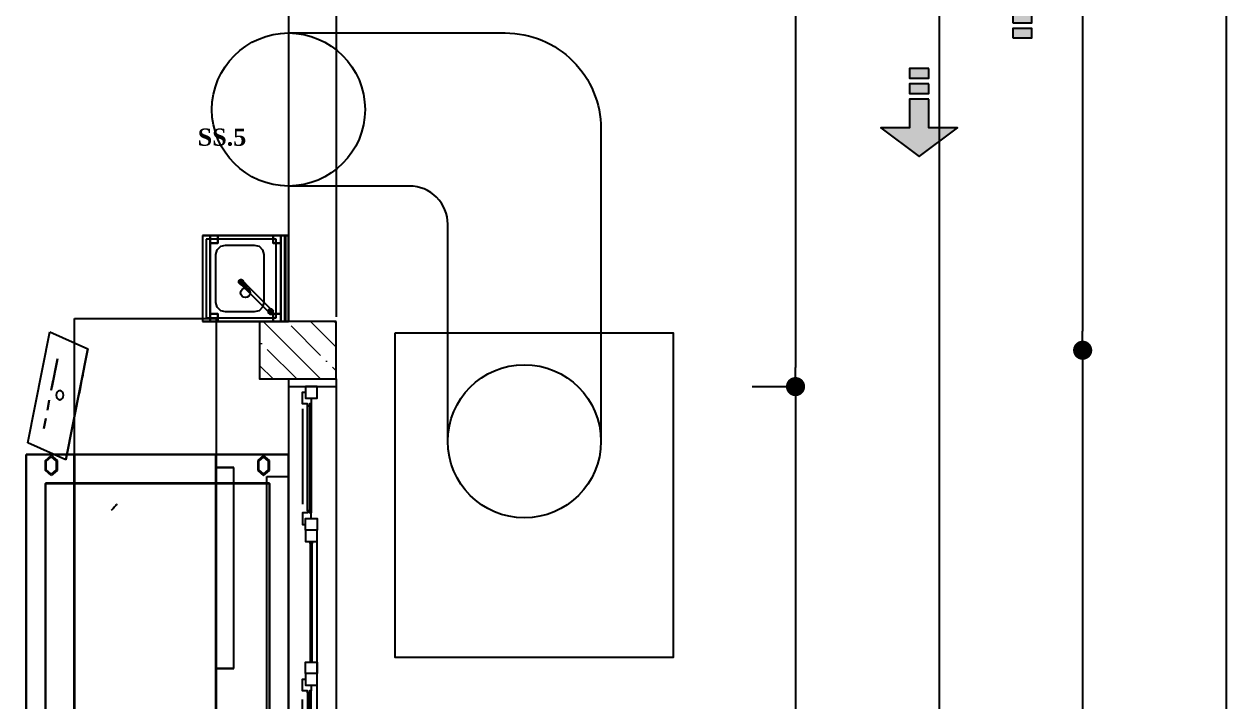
# Model space of a CAD drawing. Header units: millimetres. Extents: x 322668 to 332469, y 13187 to 20117.
# Drawn here: x 329465 to 330098, y 17099 to 17453 of the extents above; entities that cross this region are included whole.
import ezdxf

# ---------------------------------------------------------------- set-up
doc = ezdxf.new("R2010")
doc.units = ezdxf.units.MM
doc.header["$LTSCALE"] = 50
doc.header["$MEASUREMENT"] = 0
doc.header["$PDMODE"] = 3
doc.header["$PDSIZE"] = -0.5
doc.layers.get('0').update_dxf_attribs({"linetype": 'CONTINUOUS'})
doc.layers.get('DEFPOINTS').update_dxf_attribs({"linetype": 'CONTINUOUS'})
for name, color, linetype in [('200-EquipBlack-3d', 250, 'CONTINUOUS'), ('200-EquipBlu-3d', 5, 'CONTINUOUS'), ('200-EquipBorder-2d', 9, 'CONTINUOUS'), ('200-EquipRed-3d', 1, 'CONTINUOUS'), ('200-EquipSteel-3d', 9, 'CONTINUOUS'), ('alüminyum', 30, 'CONTINUOUS'), ('CAM-PL', 142, 'CONTINUOUS'), ('MIM_BA', 3, 'CONTINUOUS'), ('MIM_DOSEME', 7, 'CONTINUOUS'), ('MIM_DUVAR', 4, 'CONTINUOUS'), ('MIM_OLCU-DIS', 1, 'CONTINUOUS'), ('MIM_SERAMIK', 143, 'CONTINUOUS'), ('TEXT', 131, 'CONTINUOUS')]:
    doc.layers.add(name, color=color, linetype=linetype)
for name, color, linetype, lineweight in [('GRC-Ekipman', 4, 'CONTINUOUS', 25), ('MIM_TEFRIS', 31, 'CONTINUOUS', 5), ('Tarama', 252, 'CONTINUOUS', 20)]:
    doc.layers.add(name, color=color, linetype=linetype, lineweight=lineweight)
doc.styles.add('OLCU', font='TSIMPLEX.SHX', dxfattribs={"width": 0.7})
doc.styles.add('REF', font='calibri.ttf', dxfattribs={"height": 10})
doc.dimstyles.new('200-OLCU-DIŞ', dxfattribs={"dimtxt": 30, "dimasz": 10, "dimexe": 0, "dimexo": 0, "dimgap": 10, "dimtad": 1, "dimdec": 1, "dimdsep": 46, "dimtxsty": 'OLCU', "dimblk1": 'DOT', "dimblk2": 'DOT', "dimsah": 1, "dimcen": 0, "dimclrd": 7, "dimclre": 7, "dimclrt": 4, "dimadec": 0, "dimazin": 0, "dimtfac": 1, "dimtdec": 1, "dimtix": 1, "dimtmove": 2, "dimatfit": 3, "dimldrblk": 'DOT', "dimfxl": 0, "dimtolj": 1, "dimarcsym": 0})

# ---------------------------------------------------------------- blocks, each defined once
blk = doc.blocks.new('_DOT')
at = {"color": 0, "linetype": 'ByBlock'}
blk.add_line((-0.5, 0), (-1, 0), dxfattribs=at)
at = {"color": 0, "linetype": 'ByBlock', "const_width": 0.5}
blk.add_lwpolyline([(-0.25, 0, 1), (0.25, 0, 1)], format="xyb", close=True, dxfattribs=at)
blk = doc.blocks.new('*D150')
at = {"layer": 'DEFPOINTS', "color": 0}
for p in [(329627.59, 18407.96), (329627.59, 15077.96, -67.5), (329942.59, 15077.96)]:
    blk.add_point(p, dxfattribs=at)
at = {"layer": 'MIM_OLCU-DIS', "color": 7, "lineweight": -2}
for p, q in [((329902.59, 18407.96), (329942.59, 18407.96)), ((329942.59, 18397.96), (329942.59, 15087.96)), ((329903.48, 15077.96), (329942.59, 15077.96))]:
    blk.add_line(p, q, dxfattribs=at)
at = {"layer": 'MIM_OLCU-DIS', "color": 7, "lineweight": -2, "xscale": 10, "yscale": 10, "zscale": 10}
for p, rotation in [((329942.59, 18407.96), 90), ((329942.59, 15077.96), 270)]:
    blk.add_blockref('_DOT', p, dxfattribs=dict(at, rotation=rotation))
at = {"layer": 'MIM_OLCU-DIS', "color": 4, "insert": (329917.59, 16742.96), "char_height": 30, "attachment_point": 5, "rotation": 90, "style": 'OLCU'}
blk.add_mtext('\\A1;3330', dxfattribs=at)
blk = doc.blocks.new('*D153')
at = {"layer": 'DEFPOINTS', "color": 0}
for p in [(329627.59, 17841.46, -545), (330017.59, 17282.46, -380), (330017.59, 17282.46)]:
    blk.add_point(p, dxfattribs=at)
at = {"layer": 'MIM_OLCU-DIS', "color": 7, "lineweight": -2}
for p, q in [((329994.31, 17841.46), (330017.59, 17841.46)), ((330017.59, 17831.46), (330017.59, 17292.46)), ((330017.59, 17282.46), (330017.59, 17282.46))]:
    blk.add_line(p, q, dxfattribs=at)
at = {"layer": 'MIM_OLCU-DIS', "color": 7, "lineweight": -2, "xscale": 10, "yscale": 10, "zscale": 10}
for p, rotation in [((330017.59, 17841.46), 90), ((330017.59, 17282.46), 270)]:
    blk.add_blockref('_DOT', p, dxfattribs=dict(at, rotation=rotation))
at = {"layer": 'MIM_OLCU-DIS', "color": 4, "insert": (329992.59, 17561.96), "char_height": 30, "attachment_point": 5, "rotation": 90, "style": 'OLCU'}
blk.add_mtext('\\A1;559', dxfattribs=at)
blk = doc.blocks.new('*D154')
at = {"layer": 'DEFPOINTS', "color": 0}
for p in [(330017.59, 17282.46, -380), (330017.59, 16719.46, -380), (330017.59, 16719.46)]:
    blk.add_point(p, dxfattribs=at)
at = {"layer": 'MIM_OLCU-DIS', "color": 7, "lineweight": -2}
for p, q in [((330017.59, 17282.46), (330017.59, 17282.46)), ((330017.59, 17272.46), (330017.59, 16729.46)), ((330017.59, 16719.46), (330017.59, 16719.46))]:
    blk.add_line(p, q, dxfattribs=at)
at = {"layer": 'MIM_OLCU-DIS', "color": 7, "lineweight": -2, "xscale": 10, "yscale": 10, "zscale": 10}
for p, rotation in [((330017.59, 17282.46), 90), ((330017.59, 16719.46), 270)]:
    blk.add_blockref('_DOT', p, dxfattribs=dict(at, rotation=rotation))
at = {"layer": 'MIM_OLCU-DIS', "color": 4, "insert": (329992.59, 17000.96), "char_height": 30, "attachment_point": 5, "rotation": 90, "style": 'OLCU'}
blk.add_mtext('\\A1;563', dxfattribs=at)
blk = doc.blocks.new('*D159')
at = {"layer": 'DEFPOINTS', "color": 0}
for p in [(329577.75, 18407.96, -57.5), (327588.54, 14893), (330092.59, 14893)]:
    blk.add_point(p, dxfattribs=at)
at = {"layer": 'MIM_OLCU-DIS', "color": 7, "lineweight": -2}
for p, q in [((330052.83, 18407.96), (330092.59, 18407.96)), ((330092.59, 18397.96), (330092.59, 14903)), ((330052.59, 14893), (330092.59, 14893))]:
    blk.add_line(p, q, dxfattribs=at)
at = {"layer": 'MIM_OLCU-DIS', "color": 7, "lineweight": -2, "xscale": 10, "yscale": 10, "zscale": 10}
for p, rotation in [((330092.59, 18407.96), 90), ((330092.59, 14893), 270)]:
    blk.add_blockref('_DOT', p, dxfattribs=dict(at, rotation=rotation))
at = {"layer": 'MIM_OLCU-DIS', "color": 4, "insert": (330067.59, 16650.48), "char_height": 30, "attachment_point": 5, "rotation": 90, "style": 'OLCU'}
blk.add_mtext('\\A1;3515', dxfattribs=at)
blk = doc.blocks.new('525-130 CM YEMEKHANE PEN')
at = {"layer": 'alüminyum'}
for p, q in [((396332.44, 10393.79, -432.5), (396389.44, 10393.79, -432.5)), ((396542.44, 10396.79, -432.5), (396404.44, 10396.79, -432.5)), ((396539.44, 10393.79, -432.5), (396482.44, 10393.79, -432.5)), ((396335.16, 10389.29, -432.5), (396384.86, 10389.29, -432.5)), ((396536.73, 10389.29, -432.5), (396487.03, 10389.29, -432.5))]:
    blk.add_line(p, q, dxfattribs=at)
at = {"layer": 'alüminyum', "elevation": -432.5}
for points in [[(396323.44, 10390.79), (396329.44, 10390.79), (396329.44, 10396.79), (396323.44, 10396.79)], [(396323.44, 10390.79), (396329.44, 10390.79), (396329.44, 10396.79), (396323.44, 10396.79)], [(396398.44, 10390.79), (396392.44, 10390.79), (396392.44, 10396.79), (396398.44, 10396.79)], [(396398.44, 10390.79), (396392.44, 10390.79), (396392.44, 10396.79), (396398.44, 10396.79)], [(396398.44, 10390.79), (396404.44, 10390.79), (396404.44, 10396.79), (396398.44, 10396.79)], [(396398.44, 10390.79), (396404.44, 10390.79), (396404.44, 10396.79), (396398.44, 10396.79)], [(396404.44, 10393.29), (396404.44, 10394.29), (396405.44, 10394.29), (396405.44, 10393.29)], [(396404.44, 10393.29), (396404.44, 10394.29), (396405.44, 10394.29), (396405.44, 10393.29)], [(396467.44, 10393.29), (396467.44, 10394.29), (396466.44, 10394.29), (396466.44, 10393.29)], [(396473.44, 10390.79), (396467.44, 10390.79), (396467.44, 10396.79), (396473.44, 10396.79)], [(396473.44, 10390.79), (396467.44, 10390.79), (396467.44, 10396.79), (396473.44, 10396.79)], [(396473.44, 10390.79), (396479.44, 10390.79), (396479.44, 10396.79), (396473.44, 10396.79)], [(396473.44, 10390.79), (396479.44, 10390.79), (396479.44, 10396.79), (396473.44, 10396.79)]]:
    blk.add_lwpolyline(points, close=True, dxfattribs=at)
for points in [[(396329.44, 10390.79), (396329.44, 10393.79), (396332.44, 10393.79), (396332.44, 10392.79), (396333.44, 10392.79), (396333.44, 10391.79), (396332.44, 10391.79), (396332.44, 10389.29), (396326.44, 10389.29), (396326.44, 10390.79), (396329.44, 10390.79)], [(396392.44, 10390.79), (396392.44, 10393.79), (396389.44, 10393.79), (396389.44, 10392.79), (396388.44, 10392.79), (396388.44, 10391.79), (396389.44, 10391.79), (396389.44, 10389.29), (396395.44, 10389.29), (396395.44, 10390.79), (396392.44, 10390.79)], [(396479.44, 10390.79), (396479.44, 10393.79), (396482.44, 10393.79), (396482.44, 10392.79), (396483.44, 10392.79), (396483.44, 10391.79), (396482.44, 10391.79), (396482.44, 10389.29), (396476.44, 10389.29), (396476.44, 10390.79), (396479.44, 10390.79)]]:
    blk.add_lwpolyline(points, dxfattribs=at)
at = {"layer": 'CAM-PL', "elevation": -432.5}
for points in [[(396405.44, 10394.29), (396405.44, 10393.29), (396466.44, 10393.29), (396466.44, 10394.29)], [(396388.44, 10392.79), (396388.44, 10391.79), (396333.44, 10391.79), (396333.44, 10392.79)], [(396483.44, 10392.79), (396483.44, 10391.79), (396538.44, 10391.79), (396538.44, 10392.79)]]:
    blk.add_lwpolyline(points, close=True, dxfattribs=at)
at = {"layer": 'MIM_DUVAR'}
blk.add_line((396323.44, 10381.79, -432.5), (396323.44, 10406.79, -432.5), dxfattribs=at)
blk = doc.blocks.new('*D162')
at = {"layer": 'DEFPOINTS', "color": 0}
for p in [(329627.59, 17872.43, -350), (329627.59, 17263.46, -350), (329867.59, 17263.46)]:
    blk.add_point(p, dxfattribs=at)
at = {"layer": 'MIM_OLCU-DIS', "color": 7, "lineweight": -2}
for p, q in [((329844.97, 17872.43), (329867.59, 17872.43)), ((329867.59, 17862.43), (329867.59, 17273.46)), ((329844.97, 17263.46), (329867.59, 17263.46))]:
    blk.add_line(p, q, dxfattribs=at)
at = {"layer": 'MIM_OLCU-DIS', "color": 7, "lineweight": -2, "xscale": 10, "yscale": 10, "zscale": 10}
for p, rotation in [((329867.59, 17872.43), 90), ((329867.59, 17263.46), 270)]:
    blk.add_blockref('_DOT', p, dxfattribs=dict(at, rotation=rotation))
at = {"layer": 'MIM_OLCU-DIS', "color": 4, "insert": (329842.59, 17567.95), "char_height": 30, "attachment_point": 5, "rotation": 90, "style": 'OLCU'}
blk.add_mtext('\\A1;609', dxfattribs=at)
blk = doc.blocks.new('*D163')
at = {"layer": 'DEFPOINTS', "color": 0}
for p in [(329627.59, 17263.46, -350), (329627.59, 16738.46, -350), (329867.59, 16738.46)]:
    blk.add_point(p, dxfattribs=at)
at = {"layer": 'MIM_OLCU-DIS', "color": 7, "lineweight": -2}
for p, q in [((329844.97, 17263.46), (329867.59, 17263.46)), ((329867.59, 17253.46), (329867.59, 16748.46)), ((329844.97, 16738.46), (329867.59, 16738.46))]:
    blk.add_line(p, q, dxfattribs=at)
at = {"layer": 'MIM_OLCU-DIS', "color": 7, "lineweight": -2, "xscale": 10, "yscale": 10, "zscale": 10}
for p, rotation in [((329867.59, 17263.46), 90), ((329867.59, 16738.46), 270)]:
    blk.add_blockref('_DOT', p, dxfattribs=dict(at, rotation=rotation))
at = {"layer": 'MIM_OLCU-DIS', "color": 4, "insert": (329842.59, 17000.96), "char_height": 30, "attachment_point": 5, "rotation": 90, "style": 'OLCU'}
blk.add_mtext('\\A1;525', dxfattribs=at)
blk = doc.blocks.new('A$C3D410898')
at = {"layer": '200-EquipBlack-3d', "color": 4, "extrusion": (0.407456, 0.913225, 0)}
blk.add_line((73.97, 20.71, 141.14), (15.93, 32.22, 141.14), dxfattribs=at)
at = {"layer": '200-EquipBlack-3d', "extrusion": (-0.675652, -0.73722, 1.25325e-16)}
blk.add_ellipse((98.74, 45.94, 73.14), major_axis=(1.49, -1.37), ratio=0.835499, dxfattribs=at)
at = {"layer": '200-EquipBlack-3d'}
blk.add_ellipse((40.14, 17.52, 73.14), major_axis=(2.53, 0), ratio=0.666667, start_param=3.141593, end_param=9.424778, dxfattribs=at)
at = {"layer": '200-EquipBlu-3d', "extrusion": (0.407456, 0.913225, 0)}
for p, q in [((27.35, 15.08, 165), (22.13, 16.12, 165)), ((22.13, 16.12, 165), (22.13, 16.12, 161.84)), ((22.13, 16.12, 161.84), (27.35, 15.08, 161.84)), ((27.35, 15.08, 159.38), (22.13, 16.12, 159.38)), ((22.13, 16.12, 159.38), (22.13, 16.12, 156.22)), ((22.13, 16.12, 156.22), (27.35, 15.08, 156.22)), ((27.35, 15.08, 161.84), (27.35, 15.08, 165)), ((27.35, 15.08, 156.22), (27.35, 15.08, 159.38)), ((37.45, 13.08, 165), (32.23, 14.11, 165)), ((32.23, 14.11, 165), (32.23, 14.11, 161.84)), ((32.23, 14.11, 161.84), (37.45, 13.08, 161.84)), ((37.45, 13.08, 159.38), (32.23, 14.11, 159.38)), ((32.23, 14.11, 159.38), (32.23, 14.11, 156.22)), ((32.23, 14.11, 156.22), (37.45, 13.08, 156.22)), ((37.45, 13.08, 161.84), (37.45, 13.08, 165)), ((37.45, 13.08, 156.22), (37.45, 13.08, 159.38)), ((47.9, 11.01, 165), (42.67, 12.04, 165)), ((42.67, 12.04, 165), (42.67, 12.04, 161.84)), ((42.67, 12.04, 161.84), (47.9, 11.01, 161.84)), ((47.9, 11.01, 159.38), (42.67, 12.04, 159.38)), ((42.67, 12.04, 159.38), (42.67, 12.04, 156.22)), ((42.67, 12.04, 156.22), (47.9, 11.01, 156.22)), ((47.9, 11.01, 161.84), (47.9, 11.01, 165)), ((47.9, 11.01, 156.22), (47.9, 11.01, 159.38)), ((57.5, 9.1, 165), (52.28, 10.14, 165)), ((52.28, 10.14, 165), (52.28, 10.14, 161.84)), ((52.28, 10.14, 161.84), (57.5, 9.1, 161.84)), ((57.5, 9.1, 159.38), (52.28, 10.14, 159.38)), ((52.28, 10.14, 159.38), (52.28, 10.14, 156.22)), ((52.28, 10.14, 156.22), (57.5, 9.1, 156.22)), ((57.5, 9.1, 161.84), (57.5, 9.1, 165)), ((57.5, 9.1, 156.22), (57.5, 9.1, 159.38))]:
    blk.add_line(p, q, dxfattribs=at)
at = {"layer": '200-EquipBorder-2d', "color": 4}
for p, q in [((71.23, 99.19, 7.5), (71.23, 137, 7.5)), ((71.23, 137, 7.5), (387.35, 137, 7.5)), ((86.23, 127.02, 7.5), (372.35, 127.02, 7.5)), ((86.23, 99.19, 7.5), (86.23, 127.02, 7.5)), ((0.03, 25.22, 7.5), (0.03, 99.19, 7.5)), ((0.03, 99.19, 7.5), (71.23, 99.19, 7.5)), ((86.23, 25.22, 7.5), (86.23, 99.19, 7.5)), ((7.07, 12.32, 7.5), (15.95, 32.24, 7.5)), ((15.95, 32.24, 7.5), (74, 20.73, 7.5)), ((71.23, 25.22, 7.5), (0.03, 25.22, 7.5)), ((74, 20.73, 7.5), (65.11, 0.81, 7.5)), ((71.23, 25.22, 7.5), (387.35, 25.22, 7.5)), ((71.23, 0, 7.5), (71.23, 25.22, 7.5)), ((86.23, 10, 7.5), (86.23, 25.22, 7.5)), ((65.11, 0.81, 7.5), (7.07, 12.32, 7.5)), ((372.35, 10.02, 7.5), (86.23, 10, 7.5)), ((387.35, 0.02, 7.5), (71.23, 0, 7.5))]:
    blk.add_line(p, q, dxfattribs=at)
at = {"layer": '200-EquipBorder-2d'}
for p, q in [((77.91, 108.47, 7.5), (77.92, 99, 7.5)), ((182.96, 108.47, 7.5), (77.91, 108.47, 7.5)), ((182.96, 99.19, 7.5), (182.96, 108.47, 7.5)), ((71.23, 99.19, 7.5), (387.35, 99.19, 7.5))]:
    blk.add_line(p, q, dxfattribs=at)
at = {"layer": '200-EquipRed-3d', "extrusion": (0.407456, 0.913225, 0)}
for p, q in [((36.1, 13.35, 130.54), (21.16, 16.31, 130.54)), ((21.16, 16.31, 130.54), (21.16, 16.31, 120.88)), ((21.16, 16.31, 120.88), (36.1, 13.35, 120.88)), ((36.1, 13.35, 120.88), (36.1, 13.35, 130.54))]:
    blk.add_line(p, q, dxfattribs=at)
at = {"layer": '200-EquipRed-3d', "extrusion": (0.194511, 0.9809, 0)}
blk.add_ellipse((34.73, 28.49, 125.71), major_axis=(-5.39, 1.07), ratio=0.682249, dxfattribs=at)
at = {"layer": '200-EquipSteel-3d', "color": 4}
for p, q in [((71.21, 137, 22.5), (71.23, 0, 22.5)), ((387.33, 137, 67.5), (71.21, 137, 67.5)), ((71.21, 137, 67.5), (71.21, 0, 67.5)), ((82.6, 125.69, 22.5), (82.6, 137, 22.5)), ((74.28, 127, 10.5), (71.65, 123.97, 10.5)), ((79.53, 127, 10.5), (74.28, 127, 10.5)), ((82.15, 123.97, 10.5), (79.53, 127, 10.5)), ((372.33, 127, 67.5), (86.21, 127, 67.5)), ((86.21, 127, 67.5), (86.21, 10, 67.5)), ((71.65, 123.97, 10.5), (74.28, 120.94, 10.5)), ((74.65, 126.57, 7.5), (72.4, 123.97, 7.5)), ((72.4, 123.97, 7.5), (74.65, 121.37, 7.5)), ((74.28, 120.94, 10.5), (79.53, 120.94, 10.5)), ((79.15, 126.57, 7.5), (74.65, 126.57, 7.5)), ((74.65, 121.37, 7.5), (79.15, 121.37, 7.5)), ((81.4, 123.97, 7.5), (79.15, 126.57, 7.5)), ((79.15, 121.37, 7.5), (81.4, 123.97, 7.5)), ((79.53, 120.94, 10.5), (82.15, 123.97, 10.5)), ((374.85, 125.69, 22.5), (82.6, 125.69, 22.5)), ((191.22, 125.69, 22.5), (191.22, 125.69, 67.5)), ((0, 25.2, 77.5), (0, 99.17, 77.5)), ((0, 99.17, 77.5), (450, 99.17, 77.5)), ((71.21, 25.01, 77.5), (71.1, 98.97, 77.5)), ((71.23, 25.2, 102.5), (71.1, 98.97, 102.5)), ((450, 25.2, 77.5), (0, 25.2, 77.5)), ((387.33, 25.2, 77.5), (71.21, 25.01, 77.5)), ((71.65, 13.03, 10.5), (74.28, 16.06, 10.5)), ((74.28, 10, 10.5), (71.65, 13.03, 10.5)), ((72.4, 13.03, 7.5), (74.65, 15.63, 7.5)), ((74.65, 10.43, 7.5), (72.4, 13.03, 7.5)), ((74.28, 16.06, 10.5), (79.53, 16.06, 10.5)), ((74.65, 15.63, 7.5), (79.15, 15.63, 7.5)), ((79.15, 15.63, 7.5), (81.4, 13.03, 7.5)), ((81.4, 13.03, 7.5), (79.15, 10.43, 7.5)), ((79.53, 16.06, 10.5), (82.15, 13.03, 10.5)), ((82.15, 13.03, 10.5), (79.53, 10, 10.5)), ((79.53, 10, 10.5), (74.28, 10, 10.5)), ((79.15, 10.43, 7.5), (74.65, 10.43, 7.5)), ((86.21, 10, 67.5), (372.33, 10, 67.5)), ((71.21, 0, 67.5), (387.33, 0, 67.5)), ((71.23, 0, 22.5), (387.33, 0, 22.5))]:
    blk.add_line(p, q, dxfattribs=at)
at = {"layer": '200-EquipSteel-3d', "extrusion": (1, -1.22465e-16, 0)}
for p, q in [((77.92, 108.45, 90.31), (77.92, 108.45, 77.5)), ((77.92, 108.45, 77.5), (77.92, 99.17, 77.5)), ((77.92, 105.25, 93.51), (77.92, 108.45, 90.31)), ((77.92, 99.17, 93.51), (77.92, 105.25, 93.51)), ((77.92, 99.17, 77.5), (77.92, 99.17, 93.51))]:
    blk.add_line(p, q, dxfattribs=at)
at = {"layer": '200-EquipSteel-3d'}
for p, q in [((71.1, 98.97, 77.5), (387.33, 99.17, 77.5)), ((191.71, 99.07, 147.5), (191.71, 99.07, 102.5))]:
    blk.add_line(p, q, dxfattribs=at)
at = {"layer": '200-EquipSteel-3d', "color": 4}
for points in [[(82.6, 137, 22.5), (71.21, 137, 22.5), (71.21, 137, 67.5), (82.6, 137, 67.5)], [(71.1, 98.97, 147.5), (71.21, 25.01, 147.5), (387.33, 25.2, 147.5), (387.33, 99.17, 147.5)]]:
    blk.add_3dface(points, dxfattribs=at)
at = {"layer": '200-EquipSteel-3d'}
for points, invisible_edges in [([(77.92, 99.17, 93.51), (77.92, 105.25, 93.51), (77.92, 108.45, 90.31), (77.92, 99.17, 90.31)], 4), ([(77.92, 108.45, 90.31), (77.92, 108.45, 77.5), (77.92, 99.17, 77.5), (77.92, 99.17, 90.31)], 8), ([(182.92, 108.45, 90.31), (182.92, 108.45, 77.5), (182.92, 99.17, 77.5), (182.92, 99.17, 90.31)], 8), ([(182.92, 99.17, 93.51), (182.92, 105.25, 93.51), (182.92, 108.45, 90.31), (182.92, 99.17, 90.31)], 4)]:
    blk.add_3dface(points, dxfattribs=dict(at, invisible_edges=invisible_edges))
blk = doc.blocks.new('YÖN OKU')
at = {"linetype": 'Continuous'}
h = blk.add_hatch(color=1, dxfattribs=at)
h.paths.add_polyline_path([(10, -8), (0, -8), (0, -13), (10, -13)])
h.paths.add_polyline_path([(10, 0), (0, 0), (0, -5), (10, -5)])
blk.add_hatch(color=1, dxfattribs=at).paths.add_polyline_path([(10, -16), (0, -16), (0, -31), (-15, -31), (5, -46), (25, -31), (10, -31)])
at = {"color": 1, "linetype": 'Continuous'}
for points in [[(10, 0), (0, 0), (0, -5), (10, -5)], [(10, -8), (0, -8), (0, -13), (10, -13)]]:
    blk.add_lwpolyline(points, close=True, dxfattribs=at)
blk.add_lwpolyline([(10, -16), (0, -16), (0, -31), (-15, -31), (5, -46), (25, -31), (10, -31), (10, -16)], dxfattribs=at)
blk = doc.blocks.new('el yıkama')
for p, q in [((45, 0), (0, 0)), ((0, 0), (0, -45)), ((0, -45, 81), (0, 0, 81)), ((45, -45), (45, 0)), ((45, -45, 81), (45, 0, 81)), ((0, -1.5, 85), (0, -45, 85)), ((0, -2), (45, -2)), ((45, -1.5, 85), (45, -45, 85)), ((2, -6.5, 83), (2, -43, 83)), ((43, -6.5, 83), (2, -6.5, 83)), ((2, -6.5), (2, -43)), ((43, -6.5), (2, -6.5)), ((43, -43, 83), (43, -6.5, 83)), ((43, -43), (43, -6.5)), ((2, -43, 83), (43, -43, 83)), ((2, -43), (43, -43)), ((0, -45), (45, -45)), ((0, -45, 85), (0, -45, 81)), ((0, -45, 81), (45, -45, 81)), ((45, -45, 85), (45, -45, 81))]:
    blk.add_line(p, q)
at = {"color": 251}
for p, q in [((39.56, -8.26), (23.39, -24.43)), ((24.66, -25.7), (40.83, -9.53)), ((40.31, -8.26), (39.56, -8.26)), ((40.83, -8.78), (40.31, -8.26)), ((40.83, -9.53), (40.83, -8.78)), ((5, -17.9, 60), (5.67, -15.4, 60)), ((5, -17.9), (5.67, -15.4)), ((5, -32.9, 60), (5, -17.9, 60)), ((5, -32.9), (5, -17.9)), ((5.67, -15.4, 60), (7.5, -13.57, 60)), ((5.67, -15.4), (7.5, -13.57)), ((7.5, -13.57, 60), (10, -12.9, 60)), ((7.5, -13.57), (10, -12.9)), ((10, -12.9, 60), (35, -12.9, 60)), ((10, -12.9), (35, -12.9)), ((35, -12.9, 60), (37.5, -13.57, 60)), ((35, -12.9), (37.5, -13.57)), ((37.5, -13.57, 60), (39.33, -15.4, 60)), ((37.5, -13.57), (39.33, -15.4)), ((39.33, -15.4, 60), (40, -17.9, 60)), ((39.33, -15.4), (40, -17.9)), ((40, -17.9, 60), (40, -32.9, 60)), ((40, -17.9), (40, -32.9)), ((23.39, -24.43), (23.39, -25.17)), ((23.39, -25.17), (23.92, -25.7)), ((23.92, -25.7), (24.66, -25.7)), ((5.67, -35.4, 60), (5, -32.9, 60)), ((5.67, -35.4), (5, -32.9)), ((7.5, -37.23, 60), (5.67, -35.4, 60)), ((7.5, -37.23), (5.67, -35.4)), ((10, -37.9, 60), (7.5, -37.23, 60)), ((10, -37.9), (7.5, -37.23)), ((35, -37.9, 60), (10, -37.9, 60)), ((35, -37.9), (10, -37.9)), ((37.5, -37.23, 60), (35, -37.9, 60)), ((37.5, -37.23), (35, -37.9)), ((39.33, -35.4, 60), (37.5, -37.23, 60)), ((39.33, -35.4), (37.5, -37.23)), ((40, -32.9, 60), (39.33, -35.4, 60)), ((40, -32.9), (39.33, -35.4))]:
    blk.add_line(p, q, dxfattribs=at)
at = {"color": 251, "extrusion": (-0.612372, -0.612372, 0.5)}
for p, q in [((38.58, -9.24, 92.87), (38.32, -9.5, 92.22)), ((38.32, -9.5, 92.22), (38.5, -10.06, 91.77)), ((38.5, -10.06, 91.77), (39.03, -10.59, 91.77)), ((39.14, -9.42, 93.33), (38.58, -9.24, 92.87)), ((39.03, -10.59, 91.77), (39.59, -10.77, 92.22)), ((39.67, -9.95, 93.33), (39.14, -9.42, 93.33)), ((39.59, -10.77, 92.22), (39.85, -10.51, 92.87)), ((39.85, -10.51, 92.87), (39.67, -9.95, 93.33))]:
    blk.add_line(p, q, dxfattribs=at)
at = {"color": 251}
blk.add_circle((30, -22.5), 2.5, dxfattribs=at)
for points in [[(0, -1.5, 90), (45, -1.5, 90), (45, 0, 90), (0, 0, 90)], [(45, 0, 90), (0, 0, 90), (0, 0, 81), (45, 0, 81)], [(0, -1.5, 85), (45, -1.5, 85), (45, -1.5, 90), (0, -1.5, 90)], [(41, -4, 81), (41, -4, 45), (4, -4, 45), (4, -4, 81)], [(0, -37, 45), (0, -37, 81), (0, -8, 81), (0, -8, 45)], [(45, -37, 45), (45, -8, 45), (45, -8, 81), (45, -37, 81)], [(4, -41, 63), (41, -41, 63), (41, -41, 81), (4, -41, 81)], [(4, -41, 45), (41, -41, 45), (41, -41, 62.9), (4, -41, 62.9)]]:
    blk.add_3dface(points)
for points in [[(0, -8, 81), (0, -8, 45), (0, -4, 45), (0, -4, 81)], [(0, -8, 45), (0, -8, 45), (0, -8, 45), (0, -4, 45)], [(0, -4, 81), (0, -4, 45), (4, -4, 45), (4, -4, 81)], [(0, -4, 45), (0, -8, 45), (4, -8, 45), (4, -4, 45)], [(4, -4, 81), (4, -4, 81), (0, -4, 81)], [(4, -4, 81), (4, -8, 81), (0, -8, 81), (0, -4, 81)], [(4, -4, 81), (4, -4, 45), (4, -4, 81)], [(4, -4, 45), (4, -8, 45), (4, -8, 81), (4, -4, 81)], [(41, -8, 81), (41, -8, 45), (41, -4, 45), (41, -4, 81)], [(41, -8, 45), (41, -8, 45), (41, -8, 45), (41, -4, 45)], [(41, -4, 81), (41, -4, 45), (45, -4, 45), (45, -4, 81)], [(41, -4, 45), (41, -8, 45), (45, -8, 45), (45, -4, 45)], [(45, -4, 81), (45, -4, 81), (41, -4, 81)], [(45, -4, 81), (45, -8, 81), (41, -8, 81), (41, -4, 81)], [(45, -4, 81), (45, -4, 45), (45, -4, 81)], [(45, -4, 45), (45, -8, 45), (45, -8, 81), (45, -4, 81)], [(4, -8, 81), (4, -8, 45), (0, -8, 45), (0, -8, 81)], [(4, -8, 45), (4, -8, 45), (0, -8, 45)], [(38.84, -8.98, 91.48), (38.32, -9.5, 92.22), (38.58, -9.24, 92.87), (39.3, -8.52, 91.86)], [(38.89, -9.67, 91.22), (38.5, -10.06, 91.77), (38.32, -9.5, 92.22), (38.84, -8.98, 91.48)], [(39.42, -10.2, 91.22), (39.03, -10.59, 91.77), (38.5, -10.06, 91.77), (38.89, -9.67, 91.22)], [(39.29, -7.99, 85), (38.53, -8.75, 85), (38.81, -8.99, 88.99), (39.57, -8.23, 88.99)], [(38.53, -8.75, 85), (38.54, -9.82, 85), (38.91, -9.45, 88.99), (38.81, -8.99, 88.99)], [(38.54, -9.82, 85), (39.3, -10.58, 85), (39.67, -10.21, 88.99), (38.91, -9.45, 88.99)], [(39.3, -8.52, 91.86), (39.99, -8.57, 92.12), (39.14, -9.42, 93.33), (38.58, -9.24, 92.87)], [(39.03, -8.78, 90.47), (38.84, -8.98, 91.48), (39.3, -8.52, 91.86), (39.56, -8.26, 90.47)], [(39.03, -9.53, 90.47), (38.89, -9.67, 91.22), (38.84, -8.98, 91.48), (39.03, -8.78, 90.47)], [(39.56, -10.06, 90.47), (39.42, -10.2, 91.22), (38.89, -9.67, 91.22), (39.03, -9.53, 90.47)], [(39.55, -8.27, 85.34), (39.02, -8.8, 85.34), (39.03, -8.78, 90.47), (39.56, -8.26, 90.47)], [(39.02, -8.8, 85.34), (39.03, -9.54, 85.01), (39.03, -9.53, 90.47), (39.03, -8.78, 90.47)], [(39.03, -9.54, 85.01), (39.55, -10.06, 85.01), (39.56, -10.06, 90.47), (39.03, -9.53, 90.47)], [(39.42, -10.2, 91.22), (40.11, -10.25, 91.48), (39.59, -10.77, 92.22), (39.03, -10.59, 91.77)], [(39.99, -8.57, 92.12), (40.52, -9.1, 92.12), (39.67, -9.95, 93.33), (39.14, -9.42, 93.33)], [(40.33, -8.02, 85.09), (39.29, -7.99, 85), (39.57, -8.23, 88.99), (40.27, -8.25, 88.99)], [(39.56, -8.26, 90.47), (40.31, -8.26, 90.47), (39.99, -8.57, 92.12), (39.3, -8.52, 91.86)], [(39.3, -10.58, 85), (40.37, -10.59, 85), (40.09, -10.27, 89), (39.67, -10.21, 88.99)], [(39.56, -10.06, 90.47), (40.31, -10.06, 90.47), (40.11, -10.25, 91.48), (39.42, -10.2, 91.22)], [(40.27, -8.29, 85.07), (39.55, -8.27, 85.34), (39.56, -8.26, 90.47), (40.31, -8.26, 90.47)], [(39.55, -10.06, 85.01), (40.29, -10.07, 85.34), (40.31, -10.06, 90.47), (39.56, -10.06, 90.47)], [(40.11, -10.25, 91.48), (40.57, -9.79, 91.86), (39.85, -10.51, 92.87), (39.59, -10.77, 92.22)], [(40.52, -9.1, 92.12), (40.57, -9.79, 91.86), (39.85, -10.51, 92.87), (39.67, -9.95, 93.33)], [(40.31, -8.26, 90.47), (40.83, -8.78, 90.47), (40.52, -9.1, 92.12), (39.99, -8.57, 92.12)], [(40.37, -10.59, 85), (41.12, -9.83, 85), (40.85, -9.51, 89), (40.09, -10.27, 89)], [(40.31, -10.06, 90.47), (40.83, -9.53, 90.47), (40.57, -9.79, 91.86), (40.11, -10.25, 91.48)], [(41.09, -8.78, 85.09), (40.33, -8.02, 85.09), (40.27, -8.25, 88.99), (40.84, -8.82, 88.99)], [(40.8, -8.82, 85.07), (40.27, -8.29, 85.07), (40.31, -8.26, 90.47), (40.83, -8.78, 90.47)], [(40.29, -10.07, 85.34), (40.82, -9.54, 85.34), (40.83, -9.53, 90.47), (40.31, -10.06, 90.47)], [(40.83, -8.78, 90.47), (40.83, -9.53, 90.47), (40.57, -9.79, 91.86), (40.52, -9.1, 92.12)], [(40.82, -9.54, 85.34), (40.8, -8.82, 85.07), (40.83, -8.78, 90.47), (40.83, -9.53, 90.47)], [(41.12, -9.83, 85), (41.09, -8.78, 85.09), (40.84, -8.82, 88.99), (40.85, -9.51, 89)], [(45, -8, 81), (45, -8, 45), (41, -8, 45), (41, -8, 81)], [(45, -8, 45), (45, -8, 45), (41, -8, 45)], [(23.81, -23.63, 94.84), (23.12, -24.31, 94.84), (23.12, -24.31, 95.98), (23.81, -23.63, 95.98)], [(23.92, -23.9, 96.55), (23.81, -23.63, 95.98), (23.12, -24.31, 95.98), (23.39, -24.43, 96.55)], [(23.81, -23.63, 94.84), (23.92, -23.9, 94.4), (23.39, -24.43, 94.4), (23.12, -24.31, 94.84)], [(23.12, -24.31, 94.84), (23.12, -25.28, 94.84), (23.12, -25.28, 95.98), (23.12, -24.31, 95.98)], [(23.39, -24.43, 96.55), (23.12, -24.31, 95.98), (23.12, -25.28, 95.98), (23.39, -25.17, 96.55)], [(23.12, -24.31, 94.84), (23.39, -24.43, 94.4), (23.39, -25.17, 94.4), (23.12, -25.28, 94.84)], [(23.39, -25.17, 96.55), (23.12, -25.28, 95.98), (23.81, -25.97, 95.98), (23.92, -25.7, 96.55)], [(23.12, -25.28, 94.84), (23.39, -25.17, 94.4), (23.92, -25.7, 94.4), (23.81, -25.97, 94.84)], [(23.12, -25.28, 94.84), (23.81, -25.97, 94.84), (23.81, -25.97, 95.98), (23.12, -25.28, 95.98)], [(23.92, -23.9, 100.47), (23.39, -24.43, 100.47), (23.65, -24.16, 101.86), (24.11, -23.71, 101.48)], [(23.92, -23.9, 96.55), (23.39, -24.43, 96.55), (23.39, -24.43, 100.47), (23.92, -23.9, 100.47)], [(23.39, -25.17, 100.47), (23.39, -24.43, 100.47), (23.65, -24.16, 101.86), (23.7, -24.86, 102.12)], [(23.39, -24.43, 96.55), (23.39, -25.17, 96.55), (23.39, -25.17, 100.47), (23.39, -24.43, 100.47)], [(23.92, -25.7, 100.47), (23.39, -25.17, 100.47), (23.7, -24.86, 102.12), (24.23, -25.39, 102.12)], [(23.39, -25.17, 96.55), (23.92, -25.7, 96.55), (23.92, -25.7, 100.47), (23.39, -25.17, 100.47)], [(24.11, -23.71, 101.48), (23.65, -24.16, 101.86), (24.37, -23.45, 102.87), (24.64, -23.18, 102.22)], [(23.7, -24.86, 102.12), (23.65, -24.16, 101.86), (24.37, -23.45, 102.87), (24.56, -24.01, 103.33)], [(24.23, -25.39, 102.12), (23.7, -24.86, 102.12), (24.56, -24.01, 103.33), (25.09, -24.53, 103.33)], [(24.78, -23.63, 94.84), (23.81, -23.63, 94.84), (23.81, -23.63, 95.98), (24.78, -23.63, 95.98)], [(24.66, -23.9, 96.55), (24.78, -23.63, 95.98), (23.81, -23.63, 95.98), (23.92, -23.9, 96.55)], [(24.78, -23.63, 94.84), (24.66, -23.9, 94.4), (23.92, -23.9, 94.4), (23.81, -23.63, 94.84)], [(24.66, -23.9, 100.47), (23.92, -23.9, 100.47), (24.11, -23.71, 101.48), (24.81, -23.76, 101.22)], [(24.66, -23.9, 96.55), (23.92, -23.9, 96.55), (23.92, -23.9, 100.47), (24.66, -23.9, 100.47)], [(24.81, -23.76, 101.22), (24.11, -23.71, 101.48), (24.64, -23.18, 102.22), (25.2, -23.37, 101.77)], [(24.93, -25.44, 101.86), (24.23, -25.39, 102.12), (25.09, -24.53, 103.33), (25.65, -24.72, 102.87)], [(24.64, -23.18, 102.22), (24.37, -23.45, 102.87), (25.35, -22.47, 103.24), (25.35, -22.47, 102.5)], [(24.56, -24.01, 103.33), (24.37, -23.45, 102.87), (25.35, -22.47, 103.24), (25.73, -22.84, 103.77)], [(25.09, -24.53, 103.33), (24.56, -24.01, 103.33), (25.73, -22.84, 103.77), (26.25, -23.37, 103.77)], [(25.2, -23.37, 101.77), (24.64, -23.18, 102.22), (25.35, -22.47, 102.5), (25.73, -22.84, 101.97)], [(25.19, -24.43, 96.55), (25.46, -24.31, 95.98), (24.78, -23.63, 95.98), (24.66, -23.9, 96.55)], [(25.46, -24.31, 94.84), (25.19, -24.43, 94.4), (24.66, -23.9, 94.4), (24.78, -23.63, 94.84)], [(24.66, -23.9, 100.47), (24.81, -23.76, 101.22), (25.33, -24.28, 101.22), (25.19, -24.43, 100.47)], [(25.19, -24.43, 96.55), (24.66, -23.9, 96.55), (24.66, -23.9, 100.47), (25.19, -24.43, 100.47)], [(25.19, -25.17, 100.47), (25.38, -24.98, 101.48), (24.93, -25.44, 101.86), (24.66, -25.7, 100.47)], [(24.66, -25.7, 96.55), (25.19, -25.17, 96.55), (25.19, -25.17, 100.47), (24.66, -25.7, 100.47)], [(24.66, -25.7, 96.55), (24.78, -25.97, 95.98), (25.46, -25.28, 95.98), (25.19, -25.17, 96.55)], [(24.78, -25.97, 94.84), (24.66, -25.7, 94.4), (25.19, -25.17, 94.4), (25.46, -25.28, 94.84)], [(25.46, -24.31, 94.84), (24.78, -23.63, 94.84), (24.78, -23.63, 95.98), (25.46, -24.31, 95.98)], [(24.78, -25.97, 94.84), (25.46, -25.28, 94.84), (25.46, -25.28, 95.98), (24.78, -25.97, 95.98)], [(24.81, -23.76, 101.22), (25.2, -23.37, 101.77), (25.72, -23.9, 101.77), (25.33, -24.28, 101.22)], [(25.38, -24.98, 101.48), (25.91, -24.46, 102.22), (25.65, -24.72, 102.87), (24.93, -25.44, 101.86)], [(25.65, -24.72, 102.87), (25.09, -24.53, 103.33), (26.25, -23.37, 103.77), (26.63, -23.74, 103.24)], [(25.19, -24.43, 100.47), (25.33, -24.28, 101.22), (25.38, -24.98, 101.48), (25.19, -25.17, 100.47)], [(25.19, -25.17, 96.55), (25.46, -25.28, 95.98), (25.46, -24.31, 95.98), (25.19, -24.43, 96.55)], [(25.46, -25.28, 94.84), (25.19, -25.17, 94.4), (25.19, -24.43, 94.4), (25.46, -24.31, 94.84)], [(25.19, -25.17, 96.55), (25.19, -24.43, 96.55), (25.19, -24.43, 100.47), (25.19, -25.17, 100.47)], [(25.2, -23.37, 101.77), (25.73, -22.84, 101.97), (26.25, -23.37, 101.97), (25.72, -23.9, 101.77)], [(25.33, -24.28, 101.22), (25.72, -23.9, 101.77), (25.91, -24.46, 102.22), (25.38, -24.98, 101.48)], [(25.73, -22.84, 103.77), (25.35, -22.47, 103.24), (26.33, -21.49, 102.87), (26.89, -21.67, 103.33)], [(25.35, -22.47, 102.5), (25.35, -22.47, 103.24), (26.33, -21.49, 102.87), (26.07, -21.75, 102.22)], [(25.73, -22.84, 101.97), (25.35, -22.47, 102.5), (26.07, -21.75, 102.22), (26.26, -22.31, 101.77)], [(25.46, -25.28, 94.84), (25.46, -24.31, 94.84), (25.46, -24.31, 95.98), (25.46, -25.28, 95.98)], [(25.91, -24.46, 102.22), (26.63, -23.74, 102.5), (26.63, -23.74, 103.24), (25.65, -24.72, 102.87)], [(25.72, -23.9, 101.77), (26.25, -23.37, 101.97), (26.63, -23.74, 102.5), (25.91, -24.46, 102.22)], [(26.25, -23.37, 103.77), (25.73, -22.84, 103.77), (26.89, -21.67, 103.33), (27.42, -22.2, 103.33)], [(25.73, -22.84, 101.97), (26.26, -22.31, 101.77), (26.78, -22.84, 101.77), (26.25, -23.37, 101.97)], [(26.63, -23.74, 103.24), (26.25, -23.37, 103.77), (27.42, -22.2, 103.33), (27.61, -22.76, 102.87)], [(26.25, -23.37, 101.97), (26.78, -22.84, 101.77), (27.34, -23.02, 102.22), (26.63, -23.74, 102.5)], [(26.63, -23.74, 102.5), (27.34, -23.02, 102.22), (27.61, -22.76, 102.87), (26.63, -23.74, 103.24)], [(23.92, -25.7, 96.55), (23.81, -25.97, 95.98), (24.78, -25.97, 95.98), (24.66, -25.7, 96.55)], [(23.81, -25.97, 94.84), (23.92, -25.7, 94.4), (24.66, -25.7, 94.4), (24.78, -25.97, 94.84)], [(23.81, -25.97, 94.84), (24.78, -25.97, 94.84), (24.78, -25.97, 95.98), (23.81, -25.97, 95.98)], [(24.66, -25.7, 100.47), (23.92, -25.7, 100.47), (24.23, -25.39, 102.12), (24.93, -25.44, 101.86)], [(23.92, -25.7, 96.55), (24.66, -25.7, 96.55), (24.66, -25.7, 100.47), (23.92, -25.7, 100.47)], [(0, -41, 81), (0, -41, 45), (0, -37, 45), (0, -37, 81)], [(0, -41, 45), (0, -41, 45), (0, -41, 45), (0, -37, 45)], [(0, -37, 81), (0, -37, 45), (4, -37, 45), (4, -37, 81)], [(0, -37, 45), (0, -41, 45), (4, -41, 45), (4, -37, 45)], [(4, -37, 81), (4, -37, 81), (0, -37, 81)], [(4, -37, 81), (4, -41, 81), (0, -41, 81), (0, -37, 81)], [(4, -37, 81), (4, -37, 45), (4, -37, 81)], [(4, -37, 45), (4, -41, 45), (4, -41, 81), (4, -37, 81)], [(41, -41, 81), (41, -41, 45), (41, -37, 45), (41, -37, 81)], [(41, -41, 45), (41, -41, 45), (41, -41, 45), (41, -37, 45)], [(41, -37, 81), (41, -37, 45), (45, -37, 45), (45, -37, 81)], [(41, -37, 45), (41, -41, 45), (45, -41, 45), (45, -37, 45)], [(45, -37, 81), (45, -37, 81), (41, -37, 81)], [(45, -37, 81), (45, -41, 81), (41, -41, 81), (41, -37, 81)], [(45, -37, 81), (45, -37, 45), (45, -37, 81)], [(45, -37, 45), (45, -41, 45), (45, -41, 81), (45, -37, 81)], [(4, -41, 81), (4, -41, 45), (0, -41, 45), (0, -41, 81)], [(4, -41, 45), (4, -41, 45), (0, -41, 45)], [(45, -41, 81), (45, -41, 45), (41, -41, 45), (41, -41, 81)], [(45, -41, 45), (45, -41, 45), (41, -41, 45)]]:
    blk.add_3dface(points, dxfattribs=at)

msp = doc.modelspace()

# ---------------------------------------------------------------- hatches: boundary and pattern name
at = {"layer": 'Tarama', "ltscale": 0.5}
h = msp.add_hatch(dxfattribs=at)
h.set_pattern_fill('ANSI35', color=256, scale=70, angle=-90)
h.set_pattern_definition([(315, (-29775.514, 5926.281), (12.3743687, 12.3743687), []), (315, (-29775.514, 5913.907), (12.3743687, 12.3743687), [21.875, -4.375, 0, -4.375])])
h.paths.add_polyline_path([(329587.59, 17282.46), (329587.59, 17267.46), (329589.58, 17267.46), (329589.58, 17282.46)])
h.paths.add_polyline_path([(329587.59, 17297.46), (329587.59, 17282.46), (329589.58, 17282.46), (329589.58, 17297.46)])
h.paths.add_polyline_path([(329627.59, 17282.46), (329627.59, 17297.46), (329589.58, 17297.46), (329589.58, 17282.46)])
h.paths.add_polyline_path([(329627.59, 17267.46), (329627.59, 17282.46), (329589.58, 17282.46), (329589.58, 17267.46)])

# ---------------------------------------------------------------- linework, layer by layer
at = {"layer": 'MIM_BA', "elevation": -380}
msp.add_lwpolyline([(329627.59, 17297.46), (329587.59, 17297.46), (329587.59, 17267.46), (329627.59, 17267.46), (329627.59, 17297.46)], dxfattribs=at)
at = {"layer": 'MIM_DOSEME', "elevation": -350}
for points in [[(329602.69, 17448.27), (329715.92, 17448.27, -0.414214), (329765.92, 17398.27), (329765.92, 17234.88)], [(329685.92, 17234.88), (329685.92, 17348.27, 0.414214), (329665.92, 17368.27), (329602.69, 17368.27)]]:
    msp.add_lwpolyline(points, format="xyb", dxfattribs=at)
msp.add_lwpolyline([(329658.48, 17291.55), (329803.64, 17291.55), (329803.64, 17121.89), (329658.48, 17121.89)], close=True, dxfattribs=at)
at = {"layer": 'MIM_DOSEME'}
for centre in [(329602.69, 17408.27, -350), (329725.92, 17234.88, -350)]:
    msp.add_circle(centre, 40, dxfattribs=at)
at = {"layer": 'MIM_DUVAR', "color": 22}
for p, q in [((329627.59, 17823.96, -350), (329627.59, 17299.96, -350)), ((329627.59, 17267.46, -350), (329627.59, 16734.46, -350))]:
    msp.add_line(p, q, dxfattribs=at)
at = {"layer": 'MIM_SERAMIK', "color": 22}
for p, q in [((329602.69, 17826.46, -1682.5), (329602.69, 17297.46, -1682.5)), ((329602.69, 17267.46, -1682.5), (329602.69, 16734.46, -1682.5))]:
    msp.add_line(p, q, dxfattribs=at)
at = {"layer": 'MIM_TEFRIS'}
msp.add_line((329602.69, 17339.58, -350), (329602.69, 17457.43, -350), dxfattribs=at)

# ---------------------------------------------------------------- block references
at = {"rotation": 180}
msp.add_blockref('YÖN OKU', (329991.08, 17445.66), dxfattribs=at)
msp.add_blockref('YÖN OKU', (329927.19, 17429.67))
at = {"linetype": 'Continuous', "rotation": 270}
msp.add_blockref('A$C3D410898', (329465.69, 17299.12, -1690), dxfattribs=at)
at = {"layer": 'GRC-Ekipman', "rotation": 270}
msp.add_blockref('el yıkama', (329602.69, 17342.46, -1772.5), dxfattribs=at)
at = {"layer": 'TEXT', "rotation": 270}
msp.add_blockref('525-130 CM YEMEKHANE PEN', (319220.8, 413586.91, 82.5), dxfattribs=at)

# ---------------------------------------------------------------- texts
at = {"color": 7, "insert": (329580.61, 17398.33, -350), "char_height": 20, "attachment_point": 3, "style": 'REF'}
msp.add_mtext_dynamic_manual_height_columns('{\\fCentury|b1|i0|c162|p18;^I\\H0.45x;\\C1;SS.5}', width=512.9971, gutter_width=50, heights=[0], dxfattribs=at)

# ---------------------------------------------------------------- dimensions: what is measured, and where the dimension line sits
at = {"layer": 'MIM_OLCU-DIS', "color": 22}
dim = msp.add_linear_dim(base=(330092.59, 14893), p1=(329577.75, 18407.96, -57.5), p2=(327588.54, 14893), angle=270, dimstyle='200-OLCU-DIŞ', dxfattribs=at)
dim.commit()
dim.dimension.update_dxf_attribs({"geometry": '*D159', "text_midpoint": (330067.59, 16650.48)})
at = {"layer": 'MIM_OLCU-DIS', "color": 2}
for base, p1, p2, picture, middle in [((329942.59, 15077.96), (329627.59, 18407.96), (329627.59, 15077.96, -67.5), '*D150', (329917.59, 16742.96)), ((330017.59, 17282.46), (329627.59, 17841.46, -545), (330017.59, 17282.46, -380), '*D153', (329992.59, 17561.96)), ((330017.59, 16719.46), (330017.59, 17282.46, -380), (330017.59, 16719.46, -380), '*D154', (329992.59, 17000.96))]:
    dim = msp.add_linear_dim(base=base, p1=p1, p2=p2, angle=270, dimstyle='200-OLCU-DIŞ', dxfattribs=at)
    dim.commit()
    dim.dimension.update_dxf_attribs({"geometry": picture, "text_midpoint": middle})
at = {"layer": 'MIM_OLCU-DIS'}
for base, p1, p2, picture, middle in [((329867.59, 17263.46), (329627.59, 17872.43, -350), (329627.59, 17263.46, -350), '*D162', (329842.59, 17567.95)), ((329867.59, 16738.46), (329627.59, 17263.46, -350), (329627.59, 16738.46, -350), '*D163', (329842.59, 17000.96))]:
    dim = msp.add_linear_dim(base=base, p1=p1, p2=p2, angle=270, dimstyle='200-OLCU-DIŞ', dxfattribs=at)
    dim.commit()
    dim.dimension.update_dxf_attribs({"geometry": picture, "text_midpoint": middle})

doc.saveas('drawing.dxf')
